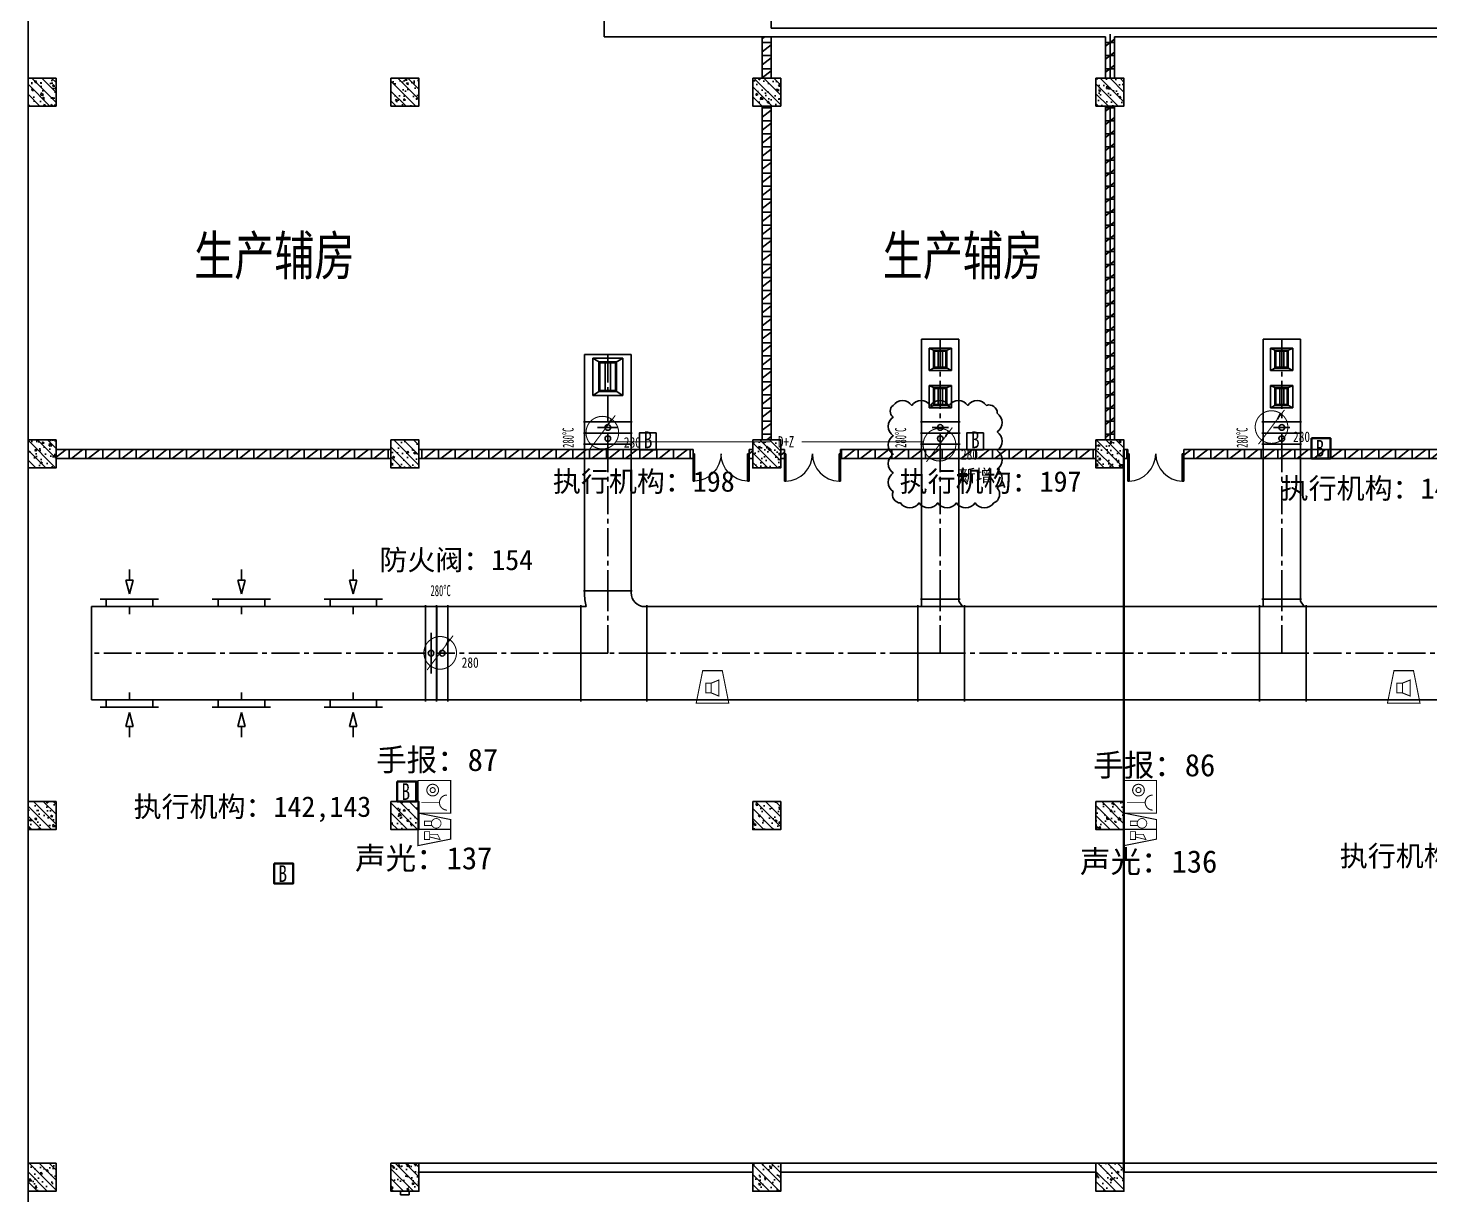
# Model space of a CAD drawing. Header units: millimetres. Extents: x -633009578 to 5705885, y -633235091 to 2571734.
# Drawn here: x 3601720 to 3639297, y 2078560 to 2109855 of the extents above; entities that cross this region are included whole.
import ezdxf
from ezdxf.enums import TextEntityAlignment as Align

# ---------------------------------------------------------------- set-up
doc = ezdxf.new("R2010")
doc.units = ezdxf.units.MM
doc.header["$LTSCALE"] = 1000
doc.header["$MEASUREMENT"] = 0
doc.linetypes.add('CENTER2', pattern=[1.125, 0.75, -0.125, 0.125, -0.125])
doc.layers.get('0').update_dxf_attribs({"color": 9})
for name, color, linetype in [('000000000000电气', 7, 'Continuous'), ('A-COLUM(柱)', 255, 'Continuous'), ('A-DOOR(门）', 4, 'Continuous'), ('A-FLOR(看线)', 8, 'Continuous'), ('A-HATH(填充)', 8, 'Continuous'), ('A-TEXT(房间)', 243, 'Continuous'), ('A-WALL(墙)', 255, 'Continuous'), ('DUCT-排烟中心线', 5, 'CENTER2'), ('DUCT-排烟法兰', 4, 'Continuous'), ('DUCT-排烟管', 2, 'Continuous'), ('DUCT-排烟管端线', 4, 'Continuous'), ('DUCT-排烟阀门', 7, 'Continuous'), ('DUCT-排风风口', 7, 'Continuous'), ('HVAC-water Dim-SF', 241, 'Continuous'), ('设备-消防', 3, 'Continuous'), ('设备-照明', 3, 'Continuous')]:
    doc.layers.add(name, color=color, linetype=linetype)
doc.styles.add('_TCH', font='simhei.ttf', dxfattribs={"width": 0.75, "bigfont": 'hztxt.shx'})
doc.styles.add('_THVAC_DIM', font='simhei.ttf', dxfattribs={"width": 0.8, "height": 3.5, "bigfont": 'HZTXT'})
doc.styles.add('ELEC-DIM', font='simhei.ttf')
doc.styles.add('IDQSTYLE', font='simhei.ttf', dxfattribs={"width": 0.707, "bigfont": 'hztxt.shx'})
doc.styles.add('SF', font='simhei.ttf', dxfattribs={"width": 0.75, "bigfont": '@@@hztxt.shx'})
doc.styles.get("Standard").update_dxf_attribs({"font": 'simhei.ttf', "bigfont": 'hztxt.shx'})
doc.styles.add('宋体', font='simhei.ttf')
pattern_1 = [(0, (1102221.475196055, 677964.29318137), (0, 350), []), (37.875, (1102621.475196055, 677964.29318137), (-169.61527734408, 218.0766567528281), []), (90, (1102621.475196055, 677964.29318137), (-450, 2.755455298081545e-14), [])]

# ---------------------------------------------------------------- blocks, each defined once
blk = doc.blocks.new('HC001213')
at = {"color": 0, "linetype": 'Continuous', "const_width": 0.2}
blk.add_lwpolyline([(-1.875, 3.125), (1.875, 3.125), (3.125, -3.125), (-3.125, -3.125)], close=True, dxfattribs=at)
for points in [[(-1.293653517016746, 0.7382802506738564), (-0.243653517016746, 0.7382802506738564), (-0.243653517016746, -1.136719749326144), (-1.293653517016746, -1.136719749326144), (-1.293653517016746, 0.7382802506738564)], [(-0.243653517016746, 0.7382802506738564), (1.231346482983254, 1.338280250673856), (1.231346482983254, -1.736719749326144), (-0.243653517016746, -1.136719749326144)]]:
    blk.add_lwpolyline(points, dxfattribs=at)
at = {"color": 0, "style": 'IDQSTYLE', "width": 0.7}
blk.add_attdef('PSFHATT', (5.125, -3.125), '', height=2.5, dxfattribs=at)
blk = doc.blocks.new('HC001212')
at = {"color": 0, "linetype": 'Continuous', "const_width": 0.2}
blk.add_lwpolyline([(-1.875, 3.125), (1.875, 3.125), (3.125, -3.125), (-3.125, -3.125)], close=True, dxfattribs=at)
at = {"color": 0, "linetype": 'Continuous'}
for points, const_width in [([(0, 3.125), (0, -3.125)], 0.2), ([(-1.459485991813081, -0.8805239327332393), (-1.95948599181308, 1.119476067266761), (-0.9594859918130805, 0.619476067266761), (-0.9594859918130805, -0.8805239327332393)], 0.16), ([(-1.959485991813081, -1.880523932733239), (-1.95948599181308, -0.8805239327332393), (-0.4594859918130805, -0.8805239327332393), (-0.4594859918130805, -1.880523932733239), (-1.959485991813081, -1.880523932733239)], 0.16), ([(0.7290485194275803, -0.380523932733239), (0.7290485194281489, -1.880523932733239), (1.569048519428149, -1.880523932733239), (1.569048519430491, -0.380523932733239)], 0.16)]:
    blk.add_lwpolyline(points, dxfattribs=dict(at, const_width=const_width))
at = {"color": 0, "linetype": 'Continuous', "const_width": 0.16}
blk.add_lwpolyline([(1.799048519428144, -0.2905239327332435, 0.1989123673796631), (2.068287334970649, 0.3594760672667566, 0.1989123673796631), (1.799048519428145, 1.009476067266757, 0.1989123673796404), (1.149048519428189, 1.278714882809276, 0.1989123673796654), (0.4990485194281443, 1.009476067266757, 0.198912367379653), (0.2298097038856248, 0.3594760672667572, 0.1989123673796529), (0.4990485194281444, -0.2905239327332433, 0.1989123673796571), (1.14904851942816, -0.5597627482757622, 0.1989123673796488)], format="xyb", close=True, dxfattribs=at)
at = {"color": 0, "style": 'IDQSTYLE', "width": 0.7}
blk.add_attdef('PSFHATT', (5.125, -3.125), '', height=2.5, dxfattribs=at)
blk = doc.blocks.new('HC001208')
at = {"color": 0, "linetype": 'Continuous', "const_width": 0.2}
blk.add_lwpolyline([(-3.125, 3.125), (3.125, 3.125), (3.125, -3.125), (-3.125, -3.125)], close=True, dxfattribs=at)
blk.add_lwpolyline([(-2.560875308812533, 2.421549273106315, 0.198912367379651), (-2.13910907372117, 1.40331550819771, 0.1989123673796632), (-1.120875308812534, 0.9815492731063138, 0.1989123673796561), (-0.1026415439039181, 1.403315508197666, 0.1989123673796525), (0.3191246911874668, 2.421549273106313)], format="xyb", dxfattribs=at)
at = {"color": 0, "linetype": 'Continuous', "const_width": 0.128}
blk.add_lwpolyline([(-1.120875308812544, 0.9815492731063138), (-1.120875308812535, -2.518826738720627)], dxfattribs=at)
at = {"color": 0, "linetype": 'Continuous', "const_width": 0.2}
for points in [[(2.383210274305692, -0.3093507400644881, 0.9999999999999997), (0.1432102743056918, -0.3093507400644877, 0.9999999999999999)], [(0.7832102743056915, -0.3093507400644884, 0.9999999999999994), (1.743210274305692, -0.3093507400644881, 0.9999999999999994)]]:
    blk.add_lwpolyline(points, format="xyb", close=True, dxfattribs=at)
at = {"color": 0, "style": 'IDQSTYLE', "width": 0.7}
blk.add_attdef('PSFHATT', (5.125, -3.125), '', height=2.5, dxfattribs=at)
blk = doc.blocks.new('HC001303')
at = {"color": 0, "linetype": 'Continuous'}
blk.add_line((1.147673841419251, 1.538953517481514), (1.735401947549264, 2.599742189978989), dxfattribs=at)
at = {"color": 0, "linetype": 'Continuous', "const_width": 0.2}
blk.add_lwpolyline([(2.673745217742495e-14, -3.125, 0.1989123673796571), (2.209708691207992, -2.209708691207937, 0.1989123673796571), (3.125000000000028, -4.323120637516818e-16, 0.1989123673796568), (2.209708691207993, 2.209708691207993, 0.1989123673796569), (2.841876514387939e-14, 3.125, 0.1989123673796569), (-2.209708691207936, 2.209708691207994, 0.1989123673796568), (-3.124999999999972, 2.10353517373855e-15, 0.1989123673796572), (-2.209708691207937, -2.209708691207936, 0.1989123673796571)], format="xyb", close=True, dxfattribs=at)
blk.add_lwpolyline([(-2.500110713345594, -3.281016827298258), (2.47847216535268, 3.297393019579605)], dxfattribs=at)
at = {"color": 0, "style": 'IDQSTYLE', "width": 0.7}
for tag, p in [('280', (4.109408226946883, -2.854615367737885)), ('PSFHATT', (5.125000010000028, -3.281016827298258))]:
    blk.add_attdef(tag, p, '', height=2, dxfattribs=at)
blk = doc.blocks.new('$DorLib2D$00000002')
for p, q in [((-0.5, -5.684341886080802e-17), (-0.5000000000000007, 0.4875)), ((-0.4750000000000007, 0.4875), (-0.5000000000000007, 0.4875)), ((-0.475, -2.842170943040401e-17), (-0.4750000000000007, 0.4875)), ((0.475, -2.842170943040401e-17), (0.4750000000000007, 0.4875)), ((0.4750000000000007, 0.4875), (0.5000000000000007, 0.4875)), ((0.5, -5.684341886080802e-17), (0.5000000000000007, 0.4875)), ((-0.5, -5.684341886080802e-17), (-0.475, -2.842170943040401e-17)), ((0.5, -5.684341886080802e-17), (0.475, -2.842170943040401e-17))]:
    blk.add_line(p, q)
at = {"lineweight": 13}
for centre, start, end in [((-0.4875, -4.263256414560601e-17), 0, 88.53071641864632), ((0.4875, -4.263256414560601e-17), 91.4692835813537, 180)]:
    blk.add_arc(centre, 0.4875, start, end, dxfattribs=at)
blk = doc.blocks.new('_FZH')
h = blk.add_hatch()
h.set_pattern_fill('钢筋混凝土', color=256, scale=0.1, style=0)
h.set_pattern_definition([(45, (0, 0), (-0.1767766952966369, 0.1767766952966369), []), (50, (0, 0), (0.7172601826007535, -0.06275213498259512), [0.07500000000000001, -0.8250000000000001]), (355, (0, 0), (-0.138751333613, 0.7521921337000119), [0.06, -0.66]), (100.4514, (0.05977168000000001, -0.00522934), (0.5785093817140216, 0.6894395420609536), [0.06374019, -0.701142112]), (46.1842, (0, 0.2), (1.067241048625645, -0.1655190143290181), [0.1125, -1.2375]), (96.6356, (0.088936745, 0.186206693), (0.9346627055487033, 0.9741178709004418), [0.095610288, -1.051713]), (351.1842, (0, 0.2), (0.9346619451336272, 0.9741186009253247), [0.09000000000000001, -0.9900000000000001]), (21, (0.1, 0.15), (0.5969070521184617, -0.4026188906653388), [0.07500000000000001, -0.8250000000000001]), (326, (0.1, 0.15), (0.2433153319215824, 0.7251500450468529), [0.06, -0.66]), (71.4514, (0.149742233, 0.116448394), (0.84022262858149, 0.3225304967099524), [0.06374019, -0.701142112]), (37.50000000000001, (0, 0), (0.01215985531729062, 0.3328938538313115), [0, -0.652, 0, -0.67, 0, -0.6625000000000001]), (7.499999999999999, (0, 0), (0.2630695374421486, 0.3944117118823603), [0, -0.382, 0, -0.637, 0, -0.2525]), (-32.5, (-0.223, 0), (0.533822436172409, -0.02255487173437976), [0, -0.25, 0, -0.78, 0, -1.035]), (-42.5, (-0.323, 0), (0.5831861693423862, 0.1001049823323177), [0, -0.325, 0, -0.518, 0, -0.735])])
h.paths.add_polyline_path([(-0.5, -0.5), (0.5, -0.5), (0.5, 0.5), (-0.5, 0.5)])
blk.add_lwpolyline([(-0.5, -0.5), (0.5, -0.5), (0.5, 0.5), (-0.5, 0.5)], close=True)
blk = doc.blocks.new('$风口$00000144')
for p, q in [((99.9356124313781, 250.0000000000036), (99.9356124313781, -249.9999999999964)), ((0, -199.9999999999964), (0, 200.0000000000036)), ((0, 200.0000000000036), (99.9356124313781, 200.0000000000036)), ((0, 3.637978807091713e-12), (-100, 3.637978807091713e-12)), ((356.4064222178349, 31.46169286819713), (171.5522559610254, 1.346052158623934e-10)), ((356.4064222180823, -31.4616928677533), (171.5522559610254, 1.818989403545856e-11)), ((356.4064222180823, -31.4616928677533), (356.4064222178349, 31.46169286819713)), ((500.0000000003638, 1.891748979687691e-10), (356.4064222178422, 1.637090463191271e-10)), ((99.9356124313781, -199.9999999999964), (0, -199.9999999999964))]:
    blk.add_line(p, q)
blk = doc.blocks.new('00000578Cent')
at = {"color": 0, "linetype": 'ByBlock', "lineweight": -2}
blk.add_circle((0, 0), 125, dxfattribs=at)
blk = doc.blocks.new('00000578Body')
at = {"color": 0, "linetype": 'ByBlock', "lineweight": -2}
for p, q in [((249.9999999999964, 500.0000000000036), (-250, 500.0000000000036)), ((-249.9999999999964, -499.9999999999964), (-250, 500.0000000000036)), ((249.9999999999891, -499.9999999999964), (250.0000000000036, 500.0000000000036)), ((-250, -499.9999999999964), (249.9999999999964, -499.9999999999964))]:
    blk.add_line(p, q, dxfattribs=at)
at = {"lineweight": -2}
blk.add_line((0, -218.7499999999982), (0, 218.7499999999982), dxfattribs=at)
blk = doc.blocks.new('00000594Cent')
at = {"lineweight": -2}
blk.add_line((-218.75, 1.4210854715202e-14), (218.75, 1.4210854715202e-14), dxfattribs=at)
at = {"color": 0, "linetype": 'ByBlock', "lineweight": -2}
blk.add_circle((0, 1.4210854715202e-14), 125, dxfattribs=at)
blk = doc.blocks.new('00000594Body')
at = {"color": 0, "linetype": 'ByBlock', "lineweight": -2}
for p, q in [((-250, -500), (-249.9999999999964, 500)), ((250, 500), (-250, 500)), ((250, -500), (250.0000000000036, 500)), ((-250, -500), (250, -500))]:
    blk.add_line(p, q, dxfattribs=at)
blk = doc.blocks.new('$风口$00000108')
for p, q in [((-250, 135), (-190, 75)), ((-250, -135), (-250, 135)), ((250, 135), (200, 75)), ((250, 135), (250, -135)), ((200, 25), (-190, 25)), ((-250, -135), (-190, -75)), ((200, -25), (-190, -25)), ((200, -75), (250, -135)), ((250, -135), (-250, -135))]:
    blk.add_line(p, q)
at = {"linetype": 'Continuous'}
blk.add_line((250, 135), (-250, 135), dxfattribs=at)
at = {"lineweight": 40}
for p, q in [((-190, 75), (200, 75)), ((-190, -75), (-190, 75)), ((200, 75), (200, -75)), ((-190, -75), (200, -75))]:
    blk.add_line(p, q, dxfattribs=at)

msp = doc.modelspace()

# ---------------------------------------------------------------- hatches: boundary and pattern name
at = {"layer": 'A-HATH(填充)'}
h = msp.add_hatch(dxfattribs=at)
h.set_pattern_fill('空心砖', color=256, scale=100, style=0)
h.set_pattern_definition(pattern_1)
h.paths.add_polyline_path([(3621399.99403178, 2108509.629172626), (3621639.99403178, 2108509.629172626), (3621639.99403178, 2109614.629172626), (3621399.99403178, 2109614.629172626)])
h = msp.add_hatch(dxfattribs=at)
h.set_pattern_fill('空心砖', color=256, scale=100, style=0)
h.set_pattern_definition(pattern_1)
h.paths.add_polyline_path([(3630599.994031804, 2108509.629172626), (3630839.994031726, 2108509.629172626), (3630839.994031567, 2109614.629172633), (3630719.99403174, 2109694.629172631), (3630599.994031872, 2109614.629172634)])
h = msp.add_hatch(dxfattribs=at)
h.set_pattern_fill('空心砖', color=256, scale=100, style=0)
h.set_pattern_definition(pattern_1)
h.paths.add_polyline_path([(3621399.994031759, 2107759.629172626), (3621399.99403178, 2098809.629172626), (3621639.99403178, 2098809.629172626), (3621639.994031759, 2107759.629172626)])
h = msp.add_hatch(dxfattribs=at)
h.set_pattern_fill('空心砖', color=256, scale=100, style=0)
h.set_pattern_definition(pattern_1)
h.paths.add_polyline_path([(3630599.994031811, 2098809.629172626), (3630839.99403176, 2098809.629172626), (3630839.994031759, 2107759.629172626), (3630599.994031759, 2107759.629172626)])
h = msp.add_hatch(dxfattribs=at)
h.set_pattern_fill('空心砖', color=256, scale=100, style=0)
h.set_pattern_definition(pattern_1)
h.paths.add_polyline_path([(3611444.99403178, 2098314.629172626), (3611444.99403178, 2098554.629172626), (3602469.99403178, 2098554.629172626), (3602469.99403178, 2098314.629172626)])
h = msp.add_hatch(dxfattribs=at)
h.set_pattern_fill('空心砖', color=256, scale=100, style=0)
h.set_pattern_definition(pattern_1)
h.paths.add_polyline_path([(3612194.99403178, 2098554.629172626), (3612194.99403178, 2098314.629172626), (3619544.994031504, 2098314.629172632), (3619544.994031504, 2098554.629172632)])
h = msp.add_hatch(dxfattribs=at)
h.set_pattern_fill('空心砖', color=256, scale=100, style=0)
h.set_pattern_definition(pattern_1)
h.paths.add_polyline_path([(3621144.99403178, 2098314.62917263), (3621144.99403178, 2098554.62917263), (3621044.994031504, 2098554.629172632), (3621044.994031504, 2098314.629172632)])
h = msp.add_hatch(dxfattribs=at)
h.set_pattern_fill('空心砖', color=256, scale=100, style=0)
h.set_pattern_definition(pattern_1)
h.paths.add_polyline_path([(3621894.99403178, 2098554.629172615), (3621894.99403178, 2098314.629172632), (3621994.994032013, 2098314.629172634), (3621994.994032013, 2098554.629172612)])
h = msp.add_hatch(dxfattribs=at)
h.set_pattern_fill('空心砖', color=256, scale=100, style=0)
h.set_pattern_definition(pattern_1)
h.paths.add_polyline_path([(3630344.99403178, 2098314.629172626), (3630344.99403178, 2098554.629172633), (3623494.994031504, 2098554.629172613), (3623494.994031504, 2098314.629172634)])
h = msp.add_hatch(dxfattribs=at)
h.set_pattern_fill('空心砖', color=256, scale=100, style=0)
h.set_pattern_definition(pattern_1)
h.paths.add_polyline_path([(3631094.99403178, 2098554.629172632), (3631094.99403178, 2098314.629172632), (3631194.994032013, 2098314.629172634), (3631194.994032013, 2098554.629172632)])
h = msp.add_hatch(dxfattribs=at)
h.set_pattern_fill('空心砖', color=256, scale=100, style=0)
h.set_pattern_definition(pattern_1)
h.paths.add_polyline_path([(3639544.99403178, 2098314.629172626), (3639544.99403178, 2098554.629172626), (3632694.994032013, 2098554.629172631), (3632694.994032013, 2098314.629172634)])

# ---------------------------------------------------------------- linework, layer by layer
at = {"layer": '000000000000电气', "color": 2, "lineweight": 35}
msp.add_line((3631094.994031342, 2098554.62917369), (3631094.994031341, 2079169.629172607), dxfattribs=at)
at = {"layer": '000000000000电气', "color": 1, "lineweight": 35}
for points in [[(3636119.994032003, 2098854.287797601), (3636628.216232214, 2098854.287797601), (3636628.216232214, 2098314.629172635), (3636119.994032003, 2098314.629172635)], [(3611616.139899995, 2089649.287797592), (3612124.362100206, 2089649.287797592), (3612124.362100206, 2089109.629172626), (3611616.139899995, 2089109.629172626)], [(3608317.899246054, 2087450.411205557), (3608826.121446265, 2087450.411205557), (3608826.121446265, 2086910.752580591), (3608317.899246054, 2086910.752580591)]]:
    msp.add_lwpolyline(points, close=True, dxfattribs=at)
at = {"layer": 'A-FLOR(看线)'}
msp.add_lwpolyline([(3601719.994031765, 2060984.629172626), (3601719.994031765, 2127934.629173214)], dxfattribs=at)
at = {"layer": 'A-WALL(墙)'}
for p, q in [((3617159.994031797, 2112114.629172624), (3617159.994031797, 2109614.62917265)), ((3621639.994031758, 2112114.62917262), (3621639.994031758, 2109854.629172634)), ((3617159.994031797, 2109614.62917265), (3621519.99403178, 2109614.629172626)), ((3621399.99403178, 2109614.629172626), (3621399.994031967, 2108509.629172906)), ((3621639.99403178, 2109614.629172626), (3621399.99403178, 2109614.629172626)), ((3621519.99403178, 2109614.629172626), (3630599.994031872, 2109614.629172634)), ((3621639.994031758, 2109854.629172634), (3630719.99403178, 2109854.629172626)), ((3621639.99403178, 2109614.629172626), (3621639.994031637, 2108509.629172906)), ((3630599.994031872, 2109614.629172634), (3630599.994031759, 2108509.629172255)), ((3630719.99403178, 2109854.629172626), (3658939.994031876, 2109854.629172633)), ((3630839.994031567, 2109614.629172633), (3658699.994031571, 2109614.629172633)), ((3630839.994031567, 2109614.629172633), (3630839.994031569, 2108509.629172255)), ((3621399.994031759, 2107759.629172626), (3621399.99403178, 2098809.629172626)), ((3621639.994031759, 2107759.629172626), (3621639.99403178, 2098809.629172626)), ((3630599.994031759, 2107759.629172626), (3630599.994031785, 2098809.629172255)), ((3630839.994031759, 2107759.629172626), (3630839.994031762, 2098809.629172255)), ((3602469.994031992, 2098554.629172593), (3611444.994031992, 2098554.629172593)), ((3602469.994031992, 2098314.629172593), (3611444.994031992, 2098314.62917264)), ((3619544.994031504, 2098554.629172632), (3612194.994031993, 2098554.629172654)), ((3612194.994031993, 2098314.629172646), (3619544.994031504, 2098314.629172632)), ((3619544.994031504, 2098314.629172632), (3619544.994031504, 2098554.629172632)), ((3621144.994031993, 2098554.629172313), (3621044.994031504, 2098554.629172632)), ((3621044.994031504, 2098554.629172632), (3621044.994031504, 2098314.629172632)), ((3621044.994031504, 2098314.629172632), (3621144.994031993, 2098314.629172453)), ((3621994.994032013, 2098554.629172612), (3621894.994031993, 2098554.62917281)), ((3621894.994031993, 2098314.629172458), (3621994.994032013, 2098314.629172634)), ((3621994.994032013, 2098314.629172634), (3621994.994032013, 2098554.629172612)), ((3630344.994031993, 2098554.629172655), (3623494.994031504, 2098554.629172613)), ((3623494.994031504, 2098554.629172613), (3623494.994031504, 2098314.629172634)), ((3623494.994031504, 2098314.629172634), (3630344.994031993, 2098314.629172636)), ((3631194.994032013, 2098554.629172632), (3631094.994031342, 2098554.62917369)), ((3631094.994031341, 2098314.629172616), (3631194.994032013, 2098314.629172634)), ((3631194.994032013, 2098314.629172634), (3631194.994032013, 2098554.629172632)), ((3639544.994031993, 2098554.629172601), (3632694.994032013, 2098554.629172631)), ((3632694.994032013, 2098554.629172631), (3632694.994032013, 2098314.629172634)), ((3632694.994032013, 2098314.629172634), (3639544.994031993, 2098314.629172637)), ((3621144.994031993, 2079409.629172631), (3612194.994031993, 2079409.62917264)), ((3621144.994031993, 2079169.629172631), (3612194.994031993, 2079169.629172593)), ((3630344.994031993, 2079409.629172669), (3621894.994031993, 2079409.629172596)), ((3630344.994031993, 2079169.629172617), (3621894.994031993, 2079169.629172616)), ((3639544.994031993, 2079409.629172598), (3631094.994031341, 2079409.629172604)), ((3639544.994031993, 2079169.629172651), (3631094.994031341, 2079169.629172607)), ((3611699.99403178, 2078659.629172626), (3611699.994031808, 2078559.629172276)), ((3611699.994031808, 2078559.629172276), (3611939.994031783, 2078559.629172276)), ((3611939.994031783, 2078559.629172276), (3611939.99403178, 2078659.629172626))]:
    msp.add_line(p, q, dxfattribs=at)
at = {"layer": 'DUCT-排烟中心线', "color": 8}
for p, q in [((3626171.328810755, 2101513.635318458), (3626171.328810755, 2099293.420407521)), ((3635324.49275559, 2101513.635318458), (3635324.49275559, 2099293.420407521)), ((3617259.733816848, 2101100.765425263), (3617259.733816848, 2099293.420407521)), ((3617259.733816848, 2098692.820407521), (3617259.733816848, 2094763.131632371)), ((3626171.328810755, 2098692.820407521), (3626171.328810755, 2094538.131632371)), ((3635324.49275559, 2098692.820407521), (3635324.49275559, 2094538.131632371)), ((3617259.733816848, 2093087.931632371), (3617259.733816848, 2094762.931632371)), ((3626171.328810755, 2093087.931632371), (3626171.328810755, 2094537.931632371)), ((3635324.49275559, 2093087.931632371), (3635324.49275559, 2094537.931632371)), ((3612372.329325781, 2093087.931632371), (3603421.612639372, 2093087.931632371)), ((3616534.533816847, 2093087.931632371), (3612972.92932578, 2093087.931632371)), ((3617259.733816848, 2093087.931632371), (3616534.733816848, 2093087.931632371)), ((3618309.733816848, 2093087.931632371), (3617259.733816848, 2093087.931632371)), ((3625571.128810755, 2093087.931632371), (3618309.933816848, 2093087.931632371)), ((3626171.328810755, 2093087.931632371), (3625571.328810755, 2093087.931632371)), ((3626821.328810755, 2093087.931632371), (3626171.328810755, 2093087.931632371)), ((3634724.292755589, 2093087.931632371), (3626821.528810755, 2093087.931632371)), ((3635324.49275559, 2093087.931632371), (3634724.49275559, 2093087.931632371)), ((3635974.49275559, 2093087.931632371), (3635324.49275559, 2093087.931632371)), ((3643678.498742299, 2093087.931632371), (3635974.69275559, 2093087.931632371))]:
    msp.add_line(p, q, dxfattribs=at)
at = {"layer": 'DUCT-排烟法兰', "color": 8}
for p, q in [((3617914.733816848, 2099293.320407521), (3616604.733816848, 2099293.320407521)), ((3626701.328810755, 2099293.320407521), (3625641.328810755, 2099293.320407521)), ((3635854.49275559, 2099293.320407521), (3634794.49275559, 2099293.320407521)), ((3617914.733816848, 2098993.120407521), (3616604.733816848, 2098993.120407521)), ((3617914.733816848, 2098692.920407521), (3616604.733816848, 2098692.920407521)), ((3626701.328810755, 2098993.120407521), (3625641.328810755, 2098993.120407521)), ((3626701.328810755, 2098692.920407521), (3625641.328810755, 2098692.920407521)), ((3635854.49275559, 2098993.120407521), (3634794.49275559, 2098993.120407521)), ((3635854.49275559, 2098692.920407521), (3634794.49275559, 2098692.920407521)), ((3617914.733816848, 2094763.031632371), (3616604.733816848, 2094763.031632371)), ((3626701.328810755, 2094538.031632371), (3625641.328810755, 2094538.031632371)), ((3635854.49275559, 2094538.031632371), (3634794.49275559, 2094538.031632371)), ((3612372.42932578, 2091797.931632371), (3612372.42932578, 2094377.931632371)), ((3612672.629325781, 2091797.931632371), (3612672.629325781, 2094377.931632371)), ((3612972.829325781, 2091797.931632371), (3612972.829325781, 2094377.931632371)), ((3616534.633816848, 2094377.931632371), (3616534.633816848, 2091797.931632371)), ((3618309.833816847, 2091797.931632371), (3618309.833816847, 2094377.931632371)), ((3625571.228810754, 2094377.931632371), (3625571.228810754, 2091797.931632371)), ((3626821.428810755, 2091797.931632371), (3626821.428810755, 2094377.931632371)), ((3634724.392755589, 2094377.931632371), (3634724.392755589, 2091797.931632371)), ((3635974.59275559, 2091797.931632371), (3635974.59275559, 2094377.931632371))]:
    msp.add_line(p, q, dxfattribs=at)
at = {"layer": 'DUCT-排烟管', "color": 8}
for p, q in [((3625671.328810755, 2101513.635318458), (3625671.328810755, 2099293.420407521)), ((3626671.328810755, 2101513.635318458), (3625671.328810755, 2101513.635318458)), ((3626671.328810755, 2099293.420407521), (3626671.328810755, 2101513.635318458)), ((3634824.49275559, 2101513.635318458), (3634824.49275559, 2099293.420407521)), ((3635824.49275559, 2101513.635318458), (3634824.49275559, 2101513.635318458)), ((3635824.49275559, 2099293.420407521), (3635824.49275559, 2101513.635318458)), ((3616634.733816848, 2101100.765425263), (3616634.733816848, 2099293.420407521)), ((3617884.733816848, 2101100.765425263), (3616634.733816848, 2101100.765425263)), ((3617884.733816848, 2099293.420407521), (3617884.733816848, 2101100.765425263)), ((3616634.733816848, 2098993.22040752), (3616634.733816848, 2099293.22040752)), ((3617884.733816848, 2099293.22040752), (3617884.733816848, 2098993.22040752)), ((3625671.328810755, 2098993.22040752), (3625671.328810755, 2099293.22040752)), ((3626671.328810755, 2099293.22040752), (3626671.328810755, 2098993.22040752)), ((3634824.49275559, 2098993.22040752), (3634824.49275559, 2099293.22040752)), ((3635824.49275559, 2099293.22040752), (3635824.49275559, 2098993.22040752)), ((3616634.733816848, 2098693.020407521), (3616634.733816848, 2098993.020407521)), ((3616634.733816848, 2098692.820407521), (3616634.733816848, 2094763.131632371)), ((3617884.733816848, 2098993.020407521), (3617884.733816848, 2098693.020407521)), ((3617884.733816848, 2094763.131632371), (3617884.733816848, 2098692.820407521)), ((3625671.328810755, 2098693.020407521), (3625671.328810755, 2098993.020407521)), ((3625671.328810755, 2098692.820407521), (3625671.328810755, 2094538.131632371)), ((3626671.328810755, 2098993.020407521), (3626671.328810755, 2098693.020407521)), ((3626671.328810755, 2094538.131632371), (3626671.328810755, 2098692.820407521)), ((3634824.49275559, 2098693.020407521), (3634824.49275559, 2098993.020407521)), ((3634824.49275559, 2098692.820407521), (3634824.49275559, 2094538.131632371)), ((3635824.49275559, 2098993.020407521), (3635824.49275559, 2098693.020407521)), ((3635824.49275559, 2094538.131632371), (3635824.49275559, 2098692.820407521)), ((3616634.733816848, 2094762.931632371), (3616634.733816848, 2094712.931632371)), ((3617884.733816848, 2094712.931632371), (3617884.733816848, 2094762.931632371)), ((3625671.328810755, 2094537.931632371), (3625671.328810755, 2094337.931632371)), ((3626671.328810755, 2094487.931632371), (3626671.328810755, 2094537.931632371)), ((3634824.49275559, 2094537.931632371), (3634824.49275559, 2094337.931632371)), ((3635824.49275559, 2094487.931632371), (3635824.49275559, 2094537.931632371)), ((3612372.329325781, 2094337.931632371), (3603421.612639372, 2094337.931632371)), ((3603421.612639372, 2094337.931632371), (3603421.612639372, 2091837.931632371)), ((3612372.529325781, 2094337.931632371), (3612672.529325781, 2094337.931632371)), ((3612672.729325781, 2094337.931632371), (3612972.729325781, 2094337.931632371)), ((3616534.533816847, 2094337.931632371), (3612972.92932578, 2094337.931632371)), ((3616678.594986763, 2094337.931632371), (3616534.733816848, 2094337.931632371)), ((3618309.733816848, 2094337.931632371), (3618259.733816848, 2094337.931632371)), ((3625571.128810755, 2094337.931632371), (3618309.933816848, 2094337.931632371)), ((3625671.328810755, 2094337.931632371), (3625571.328810755, 2094337.931632371)), ((3626771.328810755, 2094337.931632371), (3625671.328810755, 2094337.931632371)), ((3626771.328810755, 2094337.931632371), (3626671.328810755, 2094487.931632371)), ((3626821.328810755, 2094337.931632371), (3626771.328810755, 2094337.931632371)), ((3634724.292755589, 2094337.931632371), (3626821.528810755, 2094337.931632371)), ((3634824.49275559, 2094337.931632371), (3634724.49275559, 2094337.931632371)), ((3635924.49275559, 2094337.931632371), (3634824.49275559, 2094337.931632371)), ((3635924.49275559, 2094337.931632371), (3635824.49275559, 2094487.931632371)), ((3635974.49275559, 2094337.931632371), (3635924.49275559, 2094337.931632371)), ((3643678.498742299, 2094337.931632371), (3635974.69275559, 2094337.931632371)), ((3603421.612639372, 2091837.931632371), (3612372.329325781, 2091837.931632371)), ((3612672.529325781, 2091837.931632371), (3612372.529325781, 2091837.931632371)), ((3612972.729325781, 2091837.931632371), (3612672.729325781, 2091837.931632371)), ((3612972.92932578, 2091837.931632371), (3616534.533816847, 2091837.931632371)), ((3616534.733816848, 2091837.931632371), (3618259.733816848, 2091837.931632371)), ((3618259.733816848, 2091837.931632371), (3618309.733816848, 2091837.931632371)), ((3618309.933816848, 2091837.931632371), (3625571.128810755, 2091837.931632371)), ((3625571.328810755, 2091837.931632371), (3626821.328810755, 2091837.931632371)), ((3626821.528810755, 2091837.931632371), (3634724.292755589, 2091837.931632371)), ((3634724.49275559, 2091837.931632371), (3635974.49275559, 2091837.931632371)), ((3635974.69275559, 2091837.931632371), (3643678.498742299, 2091837.931632371))]:
    msp.add_line(p, q, dxfattribs=at)
for centre, radius, end in [((3618259.733816846, 2094712.931632371), 1624.999999998137, 193.3423637971138), ((3618259.733816848, 2094712.931632371), 375, 270)]:
    msp.add_arc(centre, radius, 180, end, dxfattribs=at)
at = {"layer": 'DUCT-排烟管端线', "color": 8}
for p, q in [((3616634.733816848, 2099293.420407521), (3617884.733816848, 2099293.420407521)), ((3617884.733816848, 2099293.22040752), (3616634.733816848, 2099293.22040752)), ((3625671.328810755, 2099293.420407521), (3626671.328810755, 2099293.420407521)), ((3626671.328810755, 2099293.22040752), (3625671.328810755, 2099293.22040752)), ((3634824.49275559, 2099293.420407521), (3635824.49275559, 2099293.420407521)), ((3635824.49275559, 2099293.22040752), (3634824.49275559, 2099293.22040752)), ((3617884.733816848, 2098993.22040752), (3616634.733816848, 2098993.22040752)), ((3617884.733816848, 2098993.020407521), (3616634.733816848, 2098993.020407521)), ((3617884.733816848, 2098693.020407521), (3616634.733816848, 2098693.020407521)), ((3617884.733816848, 2098692.820407521), (3616634.733816848, 2098692.820407521)), ((3626671.328810755, 2098993.22040752), (3625671.328810755, 2098993.22040752)), ((3626671.328810755, 2098993.020407521), (3625671.328810755, 2098993.020407521)), ((3626671.328810755, 2098693.020407521), (3625671.328810755, 2098693.020407521)), ((3626671.328810755, 2098692.820407521), (3625671.328810755, 2098692.820407521)), ((3635824.49275559, 2098993.22040752), (3634824.49275559, 2098993.22040752)), ((3635824.49275559, 2098993.020407521), (3634824.49275559, 2098993.020407521)), ((3635824.49275559, 2098693.020407521), (3634824.49275559, 2098693.020407521)), ((3635824.49275559, 2098692.820407521), (3634824.49275559, 2098692.820407521)), ((3616634.733816848, 2094763.131632371), (3617884.733816848, 2094763.131632371)), ((3617884.733816848, 2094762.931632371), (3616634.733816848, 2094762.931632371)), ((3625671.328810755, 2094538.131632371), (3626671.328810755, 2094538.131632371)), ((3626671.328810755, 2094537.931632371), (3625671.328810755, 2094537.931632371)), ((3634824.49275559, 2094538.131632371), (3635824.49275559, 2094538.131632371)), ((3635824.49275559, 2094537.931632371), (3634824.49275559, 2094537.931632371)), ((3612372.329325781, 2091837.931632371), (3612372.329325781, 2094337.931632371)), ((3612372.529325781, 2094337.931632371), (3612372.529325781, 2091837.931632371)), ((3612672.529325781, 2094337.931632371), (3612672.529325781, 2091837.931632371)), ((3612672.729325781, 2094337.931632371), (3612672.729325781, 2091837.931632371)), ((3612972.729325781, 2094337.931632371), (3612972.729325781, 2091837.931632371)), ((3612972.92932578, 2094337.931632371), (3612972.92932578, 2091837.931632371)), ((3616534.533816847, 2091837.931632371), (3616534.533816847, 2094337.931632371)), ((3616534.733816848, 2094337.931632371), (3616534.733816848, 2091837.931632371)), ((3618309.733816848, 2091837.931632371), (3618309.733816848, 2094337.931632371)), ((3618309.933816848, 2094337.931632371), (3618309.933816848, 2091837.931632371)), ((3625571.128810755, 2091837.931632371), (3625571.128810755, 2094337.931632371)), ((3625571.328810755, 2094337.931632371), (3625571.328810755, 2091837.931632371)), ((3626821.328810755, 2091837.931632371), (3626821.328810755, 2094337.931632371)), ((3626821.528810755, 2094337.931632371), (3626821.528810755, 2091837.931632371)), ((3634724.292755589, 2091837.931632371), (3634724.292755589, 2094337.931632371)), ((3634724.49275559, 2094337.931632371), (3634724.49275559, 2091837.931632371)), ((3635974.49275559, 2091837.931632371), (3635974.49275559, 2094337.931632371)), ((3635974.69275559, 2094337.931632371), (3635974.69275559, 2091837.931632371))]:
    msp.add_line(p, q, dxfattribs=at)
at = {"layer": 'HVAC-water Dim-SF', "color": 8, "linetype": 'Continuous'}
for points in [[(3618558.428114728, 2098995.272800135), (3618108.428114728, 2098995.272800135), (3618108.428114728, 2098545.272800135), (3618558.428114728, 2098545.272800135)], [(3627329.047472808, 2098995.903738595), (3626879.047472808, 2098995.903738595), (3626879.047472808, 2098545.903738595), (3627329.047472808, 2098545.903738595)]]:
    msp.add_lwpolyline(points, close=True, dxfattribs=at)
at = {"layer": '设备-照明', "color": 6}
msp.add_lwpolyline([(3624908.700540997, 2099734.725501739, -0.5206), (3625408.700540997, 2099734.725501739, -0.5206), (3625908.700540997, 2099734.725501739, -0.5206), (3626408.700540997, 2099734.725501739, -0.5206), (3626908.700540997, 2099734.725501739, -0.5206), (3627408.700540997, 2099734.725501739, -0.5206), (3627697.159257092, 2099523.184217833, -0.5206), (3627697.159257092, 2099023.184217833, -0.5206), (3627697.159257092, 2098523.184217833, -0.5206), (3627697.159257092, 2098023.184217833, -0.5206), (3627697.159257092, 2097523.184217833, -0.5206), (3627603.354727071, 2097116.988747854, -0.5206), (3627103.354727071, 2097116.988747854, -0.5206), (3626603.354727071, 2097116.988747854, -0.5206), (3626103.354727071, 2097116.988747854, -0.5206), (3625603.354727071, 2097116.988747854, -0.5206), (3625103.354727071, 2097116.988747854, -0.5206), (3624908.700540997, 2097422.334561781, -0.5206), (3624908.700540997, 2097922.334561781, -0.5206), (3624908.700540997, 2098422.334561781, -0.5206), (3624908.700540997, 2098922.334561781, -0.5206), (3624908.700540997, 2099422.334561781, -0.5206), (3624908.700540997, 2099734.725501739, -0.5206)], format="xyb", close=True, dxfattribs=at)
at = {"layer": '设备-照明', "color": 6, "const_width": 30}
for points in [[(3617475.910822738, 2098759.313030088), (3621619.96691508, 2098759.313030088)], [(3622451.698758656, 2098759.313030088), (3625719.352389941, 2098759.313030088)]]:
    msp.add_lwpolyline(points, dxfattribs=at)

# ---------------------------------------------------------------- block references
at = {"layer": 'A-COLUM(柱)', "xscale": 750, "yscale": 750, "zscale": 750, "rotation": 270}
for p in [(3602094.99403178, 2108134.629172626), (3611819.99403178, 2108134.629172626), (3621519.99403178, 2108134.629172626), (3630719.99403178, 2108134.629172626), (3602094.99403178, 2098434.629172626), (3611819.99403178, 2098434.629172626), (3621519.99403178, 2098434.629172626), (3630719.99403178, 2098434.629172626), (3602094.99403178, 2088734.629172626), (3611819.99403178, 2088734.629172626), (3621519.99403178, 2088734.629172626), (3630719.99403178, 2088734.629172626), (3602094.99403178, 2079034.629172626), (3611819.99403178, 2079034.629172626), (3621519.99403178, 2079034.629172626), (3630719.99403178, 2079034.629172626)]:
    msp.add_blockref('_FZH', p, dxfattribs=at)
at = {"layer": 'A-DOOR(门）', "xscale": -1500, "yscale": 1500, "zscale": 1500, "rotation": 180}
msp.add_blockref('$DorLib2D$00000002', (3620294.994031652, 2098434.629172626), dxfattribs=at)
at = {"layer": 'A-DOOR(门）', "extrusion": (0, 0, -1), "xscale": -1500, "yscale": 1500, "zscale": 1500, "rotation": 180}
for p in [(-3622744.994031888, 2098434.629172626), (-3631944.994031888, 2098434.629172626)]:
    msp.add_blockref('$DorLib2D$00000002', p, dxfattribs=at)
at = {"layer": 'DUCT-排烟阀门', "color": 8, "xscale": 0.6, "rotation": 270}
for name, p, yscale in [('00000578Body', (3617259.733816848, 2099143.22040752, 3000), 1.25), ('00000578Cent', (3617259.733816848, 2099143.22040752, 3000), 0.6), ('00000578Cent', (3626171.328810755, 2099143.22040752, 3000), 0.6), ('00000578Cent', (3635324.49275559, 2099143.22040752, 3000), 0.6), ('00000594Body', (3617259.733816848, 2098843.020407521, 3000), 1.25), ('00000594Cent', (3617259.733816848, 2098843.020407521, 3000), 0.6), ('00000594Cent', (3626171.328810755, 2098843.020407521, 3000), 0.6), ('00000594Cent', (3635324.49275559, 2098843.020407521, 3000), 0.6)]:
    msp.add_blockref(name, p, dxfattribs=dict(at, yscale=yscale))
for name, p in [('00000578Body', (3626171.328810755, 2099143.22040752, 3000)), ('00000578Body', (3635324.49275559, 2099143.22040752, 3000)), ('00000594Body', (3626171.328810755, 2098843.020407521, 3000)), ('00000594Body', (3635324.49275559, 2098843.020407521, 3000))]:
    msp.add_blockref(name, p, dxfattribs=at)
at = {"layer": 'DUCT-排烟阀门', "color": 8, "xscale": 0.6}
for name, p, yscale in [('00000578Body', (3612522.529325781, 2093087.931632371, 3000), 2.5), ('00000594Body', (3612822.729325781, 2093087.931632371, 3000), 2.5), ('00000578Cent', (3612522.529325781, 2093087.931632371, 3000), 0.6), ('00000594Cent', (3612822.729325781, 2093087.931632371, 3000), 0.6)]:
    msp.add_blockref(name, p, dxfattribs=dict(at, yscale=yscale))
at = {"layer": 'DUCT-排风风口', "color": 8}
for name, p, xscale, yscale, rotation in [('$风口$00000108', (3617259.733816848, 2100497.300461532, 2600), 2, 2.962962962962963, 90), ('$风口$00000108', (3626171.328810755, 2100969.223980713, 2600), 1.2, 2.222222222222222, 90), ('$风口$00000108', (3635324.49275559, 2100969.223980713, 2600), 1.2, 2.222222222222222, 90), ('$风口$00000108', (3626171.328810755, 2099969.223980713, 2600), 1.2, 2.222222222222222, 90), ('$风口$00000108', (3635324.49275559, 2099969.223980713, 2600), 1.2, 2.222222222222222, 90), ('$风口$00000144', (3604438.871333407, 2094337.931632371, 2600), -2, 3.125, 269.9999999999999), ('$风口$00000144', (3607438.871333407, 2094337.931632371, 2600), -2, 3.125, 269.9999999999999), ('$风口$00000144', (3610438.871333407, 2094337.931632371, 2600), -2, 3.125, 269.9999999999999), ('$风口$00000144', (3604438.871333407, 2091837.931632371, 2600), -2, 3.125, 89.99999999999997), ('$风口$00000144', (3607438.871333407, 2091837.931632371, 2600), -2, 3.125, 89.99999999999997), ('$风口$00000144', (3610438.871333407, 2091837.931632371, 2600), -2, 3.125, 89.99999999999997)]:
    msp.add_blockref(name, p, dxfattribs=dict(at, xscale=xscale, yscale=yscale, rotation=rotation))
at = {"layer": '设备-消防'}
ref = msp.add_blockref('HC001303', (3617112.680881888, 2099003.178279909), dxfattribs=dict(at, xscale=140, yscale=140, zscale=140))
ref.add_attrib('280', '280', (3617687.998033661, 2098603.532128426), dxfattribs={"layer": '0', "color": 0, "height": 280, "width": 0.8})
ref = msp.add_blockref('HC001303', (3635050.15351795, 2099153.378279909, 3000), dxfattribs=dict(at, xscale=140, yscale=140, zscale=140))
ref.add_attrib('280', '280', (3635625.470669723, 2098753.732128426, 3000), dxfattribs={"layer": '0', "color": 0, "height": 280, "width": 0.8})
ref = msp.add_blockref('HC001303', (3612767.140088141, 2093098.089504759, 3000), dxfattribs=dict(at, xscale=140, yscale=140, zscale=140))
ref.add_attrib('280', '280', (3613342.457239914, 2092698.443353276, 3000), dxfattribs={"layer": '0', "color": 0, "height": 280, "width": 0.8})
at = {"layer": '设备-消防', "xscale": 140, "yscale": 140, "zscale": 140}
for p in [(3620065.994031751, 2092182.513829914), (3638593.494031751, 2092182.513829914)]:
    msp.add_blockref('HC001213', p, dxfattribs=at)
at = {"layer": '设备-消防', "xscale": -140, "yscale": 140, "zscale": 140, "rotation": 270}
for name, p in [('HC001208', (3612609.993242543, 2089240.060488791)), ('HC001208', (3631527.19906499, 2089240.060488791)), ('HC001212', (3612609.993242543, 2088365.060488791)), ('HC001212', (3631527.19906499, 2088365.060488791))]:
    msp.add_blockref(name, p, dxfattribs=at)
at = {"layer": '设备-照明', "color": 6}
ref = msp.add_blockref('HC001303', (3626149.722494166, 2098680.650310904), dxfattribs=dict(at, xscale=140, yscale=140, zscale=140))
ref.add_attrib('280', '280', (3626725.039645939, 2098281.00415942), dxfattribs={"layer": '0', "color": 0, "height": 280, "width": 0.8})

# ---------------------------------------------------------------- texts
at = {"layer": '000000000000电气', "color": 20, "lineweight": 35, "true_color": 0xff5500, "style": '宋体'}
for s, p in [('执行机构：198', (3615787.71312573, 2097420.709234942)), ('执行机构：197', (3625082.214255265, 2097420.709234942)), ('执行机构：147', (3635293.788452826, 2097234.339835734)), ('防火阀：154', (3611136.319175377, 2095316.753585919)), ('执行机构：142,143', (3604549.165559266, 2088699.786714538)), ('执行机构：144,145', (3636879.769760743, 2087376.941629387))]:
    msp.add_text(s, height=550, dxfattribs=at).set_placement(p)
at = {"layer": '000000000000电气', "color": 2, "lineweight": 35, "style": '宋体'}
for s, p in [('手报：87', (3611048.728336724, 2089929.767130521)), ('手报：86', (3630270.673095718, 2089787.301694665))]:
    msp.add_text(s, height=600, dxfattribs=at).set_placement(p)
at = {"layer": '000000000000电气', "color": 5, "lineweight": 35, "style": '宋体'}
for s, p in [('声光：137', (3610485.683138179, 2087292.147260617)), ('声光：136', (3629916.335223471, 2087203.219791119))]:
    msp.add_text(s, height=600, dxfattribs=at).set_placement(p)
at = {"layer": 'A-TEXT(房间)', "style": '_TCH', "width": 0.75}
for p in [(3606173.01084254, 2103225.019731221), (3624629.797290987, 2103225.019731221)]:
    msp.add_text('生产辅房', height=1050, dxfattribs=at).set_placement(p)
at = {"layer": 'DUCT-排烟阀门', "color": 8, "style": '_THVAC_DIM', "width": 0.5647058823529412}
for p in [(3616345.780220448, 2098595.942510345, 3000), (3625257.375214355, 2098595.942510345, 3000), (3634410.539159189, 2098595.942510345, 3000)]:
    msp.add_text('280%%dC', height=297.5, rotation=90, dxfattribs=at).set_placement(p)
msp.add_text('280%%dC', height=297.5, dxfattribs=at).set_placement((3612507.173498034, 2094618.835964466, 3000))
at = {"layer": 'HVAC-water Dim-SF', "color": 8, "linetype": 'Continuous', "style": 'SF', "width": 0.75}
for p in [(3618225.335827291, 2098586.147012902, 5600), (3626995.955185372, 2098586.777951362, 5600)]:
    msp.add_text('B', height=450, dxfattribs=at).set_placement(p)
at = {"layer": 'HVAC-water Dim-SF', "color": 1, "linetype": 'Continuous', "style": 'SF', "width": 0.75}
for p in [(3636234.438091709, 2098356.766497581, 5600), (3611730.583959701, 2089151.766497572, 5600), (3608432.34330576, 2086952.889905537, 5600)]:
    msp.add_text('B', height=450, dxfattribs=at).set_placement(p)
at = {"layer": '设备-照明', "color": 6, "style": 'ELEC-DIM', "width": 0.7}
msp.add_text('D+Z', height=300, dxfattribs=at).set_placement((3622039.352389941, 2098759.313030088), align=Align.MIDDLE_CENTER)
at = {"layer": '设备-照明', "color": 6, "style": 'ELEC-DIM'}
msp.add_text('新增', height=339.8734177215189, dxfattribs=at).set_placement((3626655.806233887, 2097682.183176362))

doc.saveas('drawing.dxf')
